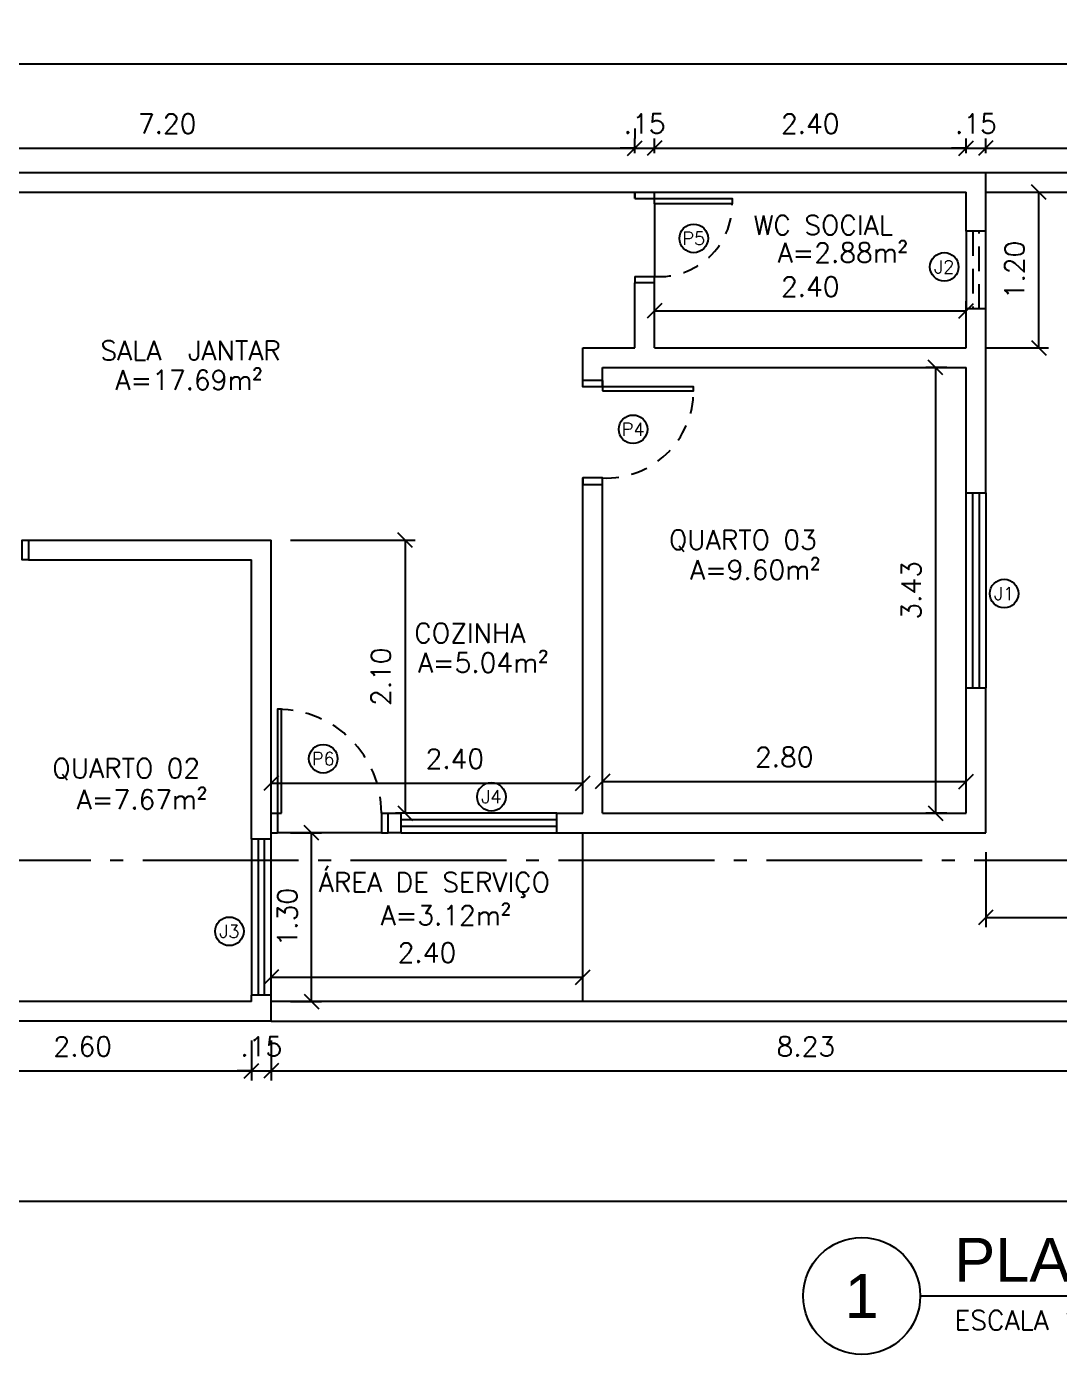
# Model space of a CAD drawing. Header units: millimetres. Extents: x -7.3 to 27.4, y 30.6 to 59.7.
# Drawn here: x 7.59 to 15.54, y 41.39 to 51.6 of the extents above; entities that cross this region are included whole.
import ezdxf
from ezdxf.enums import TextEntityAlignment as Align

# ---------------------------------------------------------------- set-up
doc = ezdxf.new("R2010")
doc.units = ezdxf.units.MM
doc.linetypes.add('ACAD_ISO04W100', pattern=[30, 24, -3, 0, -3])
doc.linetypes.add('HIDDEN', pattern=[9.525, 6.35, -3.175])
for name, color, linetype in [('ARQ-ALVENARIA', 4, 'Continuous'), ('ARQ-COTAS', 30, 'Continuous'), ('ARQ-ESQ-01', 1, 'Continuous'), ('ARQ-ESQ-02', 2, 'Continuous'), ('ARQ-SOLEIRA', 8, 'Continuous'), ('ARQ-SÍMBOLOS', 2, 'Continuous'), ('ARQ-TEXTO2', 2, 'Continuous'), ('ARQ-TEXTO3', 3, 'Continuous'), ('ARQ-TEXTO4', 4, 'Continuous'), ('txt_0', 7, 'Continuous')]:
    doc.layers.add(name, color=color, linetype=linetype)
doc.styles.add('arial', font='arial.ttf')
doc.styles.add('PADRAO_TXT', font='romans.shx')
doc.styles.add('ROMANS', font='romans.shx')
doc.styles.add('Romans_Anot', font='romans.shx')
doc.styles.get("Standard").update_dxf_attribs({"font": 'arial.ttf'})
doc.dimstyles.new('Escala 1-75', dxfattribs={"dimscale": 0.75, "dimtxt": 0.2, "dimasz": 0.15, "dimexe": 0.1, "dimexo": 0.2, "dimgap": 0.15, "dimtad": 1, "dimzin": 4, "dimdsep": 46, "dimtxsty": 'Romans_Anot', "dimblk": 'OBLIQUE', "dimcen": 0.25, "dimclrd": 256, "dimclre": 256, "dimclrt": 2, "dimadec": 0, "dimazin": 0, "dimtfac": 1, "dimtix": 1, "dimtmove": 2, "dimatfit": 3, "dimfxl": 0, "dimlwd": -1, "dimlwe": -1, "dimarcsym": 0})

# ---------------------------------------------------------------- blocks, each defined once
blk = doc.blocks.new('*U10')
at = {"layer": 'ARQ-SÍMBOLOS'}
blk.add_line((0.6, 0), (5.458, 0), dxfattribs=at)
blk.add_circle((0, 0), 0.6, dxfattribs=at)
at = {"layer": 'ARQ-TEXTO2', "style": 'ROMANS'}
blk.add_attdef('ESCALA1', text='', height=0.2, dxfattribs=at).set_placement((0.951, -0.149), align=Align.TOP_LEFT)
at = {"layer": 'ARQ-TEXTO4', "style": 'arial'}
blk.add_attdef('TITULODODESENHO', (0.951, 0.146), '', height=0.45, dxfattribs=at)
blk.add_attdef('0', text='', height=0.45, dxfattribs=at).set_placement((0, 0), align=Align.MIDDLE)
blk = doc.blocks.new('_Oblique')
at = {"color": 0, "linetype": 'ByBlock', "lineweight": -2}
blk.add_line((-0.5, -0.5), (0.5, 0.5), dxfattribs=at)
blk = doc.blocks.new('*D82')
at = {"layer": 'ARQ-COTAS', "ltscale": 0.03, "transparency": 16777216}
for p, q in [((9.47, 45.761), (9.47, 45.857)), ((9.47, 45.782), (11.87, 45.782)), ((11.87, 45.701), (11.87, 45.857))]:
    blk.add_line(p, q, dxfattribs=at)
at = {"layer": 'Defpoints', "color": 0, "ltscale": 0.03, "transparency": 16777216}
for p in [(11.87, 45.782), (9.47, 45.611), (11.87, 45.551)]:
    blk.add_point(p, dxfattribs=at)
at = {"layer": 'ARQ-COTAS', "ltscale": 0.03, "transparency": 16777216, "xscale": 0.1125, "yscale": 0.1125, "zscale": 0.1125, "rotation": 180}
blk.add_blockref('_Oblique', (9.47, 45.782), dxfattribs=at)
at = {"layer": 'ARQ-COTAS', "ltscale": 0.03, "transparency": 16777216, "xscale": 0.1125, "yscale": 0.1125, "zscale": 0.1125}
blk.add_blockref('_Oblique', (11.87, 45.782), dxfattribs=at)
at = {"layer": 'ARQ-COTAS', "color": 2, "ltscale": 0.03, "transparency": 16777216, "insert": (10.884, 45.97), "char_height": 0.15, "attachment_point": 5, "style": 'Romans_Anot'}
blk.add_mtext('2.40', dxfattribs=at)
blk = doc.blocks.new('*D83')
at = {"layer": 'ARQ-COTAS', "ltscale": 0.03, "transparency": 16777216}
for p, q in [((9.62, 47.651), (10.578, 47.651)), ((10.503, 47.651), (10.503, 45.551)), ((10.52, 45.551), (10.428, 45.551))]:
    blk.add_line(p, q, dxfattribs=at)
at = {"layer": 'Defpoints', "color": 0, "ltscale": 0.03, "transparency": 16777216}
for p in [(9.47, 47.651), (10.503, 45.551), (10.67, 45.551)]:
    blk.add_point(p, dxfattribs=at)
at = {"layer": 'ARQ-COTAS', "ltscale": 0.03, "transparency": 16777216, "xscale": 0.1125, "yscale": 0.1125, "zscale": 0.1125}
for p, rotation in [((10.503, 47.651), 90), ((10.503, 45.551), 270)]:
    blk.add_blockref('_Oblique', p, dxfattribs=dict(at, rotation=rotation))
at = {"layer": 'ARQ-COTAS', "color": 2, "ltscale": 0.03, "transparency": 16777216, "insert": (10.315, 46.601), "char_height": 0.15, "attachment_point": 5, "rotation": 90, "style": 'Romans_Anot'}
blk.add_mtext('2.10', dxfattribs=at)
blk = doc.blocks.new('*D84')
at = {"layer": 'ARQ-COTAS', "ltscale": 0.03, "transparency": 16777216}
for p, q in [((12.02, 45.701), (12.02, 45.871)), ((12.02, 45.796), (14.82, 45.796)), ((14.82, 45.701), (14.82, 45.871))]:
    blk.add_line(p, q, dxfattribs=at)
at = {"layer": 'Defpoints', "color": 0, "ltscale": 0.03, "transparency": 16777216}
for p in [(14.82, 45.796), (12.02, 45.551), (14.82, 45.551)]:
    blk.add_point(p, dxfattribs=at)
at = {"layer": 'ARQ-COTAS', "ltscale": 0.03, "transparency": 16777216, "xscale": 0.1125, "yscale": 0.1125, "zscale": 0.1125, "rotation": 180}
blk.add_blockref('_Oblique', (12.02, 45.796), dxfattribs=at)
at = {"layer": 'ARQ-COTAS', "ltscale": 0.03, "transparency": 16777216, "xscale": 0.1125, "yscale": 0.1125, "zscale": 0.1125}
blk.add_blockref('_Oblique', (14.82, 45.796), dxfattribs=at)
at = {"layer": 'ARQ-COTAS', "color": 2, "ltscale": 0.03, "transparency": 16777216, "insert": (13.42, 45.983), "char_height": 0.15, "attachment_point": 5, "style": 'Romans_Anot'}
blk.add_mtext('2.80', dxfattribs=at)
blk = doc.blocks.new('*D85')
at = {"layer": 'ARQ-COTAS', "ltscale": 0.03, "transparency": 16777216}
for p, q in [((9.62, 45.401), (9.857, 45.401)), ((9.782, 44.101), (9.782, 45.401)), ((9.62, 44.101), (9.857, 44.101))]:
    blk.add_line(p, q, dxfattribs=at)
at = {"layer": 'Defpoints', "color": 0, "ltscale": 0.03, "transparency": 16777216}
for p in [(9.47, 45.401), (9.782, 45.401), (9.47, 44.101)]:
    blk.add_point(p, dxfattribs=at)
at = {"layer": 'ARQ-COTAS', "ltscale": 0.03, "transparency": 16777216, "xscale": 0.1125, "yscale": 0.1125, "zscale": 0.1125}
for p, rotation in [((9.782, 45.401), 90), ((9.782, 44.101), 270)]:
    blk.add_blockref('_Oblique', p, dxfattribs=dict(at, rotation=rotation))
at = {"layer": 'ARQ-COTAS', "color": 2, "ltscale": 0.03, "transparency": 16777216, "insert": (9.595, 44.751), "char_height": 0.15, "attachment_point": 5, "rotation": 90, "style": 'Romans_Anot'}
blk.add_mtext('1.30', dxfattribs=at)
blk = doc.blocks.new('*D86')
at = {"layer": 'ARQ-COTAS', "ltscale": 0.03, "transparency": 16777216}
for p, q in [((6.72, 43.801), (6.72, 43.493)), ((9.32, 43.801), (9.32, 43.493)), ((6.72, 43.568), (9.32, 43.568))]:
    blk.add_line(p, q, dxfattribs=at)
at = {"layer": 'Defpoints', "color": 0, "ltscale": 0.03, "transparency": 16777216}
for p in [(6.72, 43.951), (9.32, 43.951), (9.32, 43.568)]:
    blk.add_point(p, dxfattribs=at)
at = {"layer": 'ARQ-COTAS', "ltscale": 0.03, "transparency": 16777216, "xscale": 0.1125, "yscale": 0.1125, "zscale": 0.1125, "rotation": 180}
blk.add_blockref('_Oblique', (6.72, 43.568), dxfattribs=at)
at = {"layer": 'ARQ-COTAS', "ltscale": 0.03, "transparency": 16777216, "xscale": 0.1125, "yscale": 0.1125, "zscale": 0.1125}
blk.add_blockref('_Oblique', (9.32, 43.568), dxfattribs=at)
at = {"layer": 'ARQ-COTAS', "color": 2, "ltscale": 0.03, "transparency": 16777216, "insert": (8.02, 43.756), "char_height": 0.15, "attachment_point": 5, "style": 'Romans_Anot'}
blk.add_mtext('2.60', dxfattribs=at)
blk = doc.blocks.new('*D99')
at = {"layer": 'ARQ-COTAS', "ltscale": 0.03, "transparency": 16777216}
for p, q in [((15.12, 50.331), (15.454, 50.331)), ((15.379, 49.131), (15.379, 50.331)), ((14.97, 49.131), (15.454, 49.131))]:
    blk.add_line(p, q, dxfattribs=at)
at = {"layer": 'Defpoints', "color": 0, "ltscale": 0.03, "transparency": 16777216}
for p in [(14.97, 50.331), (15.379, 50.331), (14.82, 49.131)]:
    blk.add_point(p, dxfattribs=at)
at = {"layer": 'ARQ-COTAS', "ltscale": 0.03, "transparency": 16777216, "xscale": 0.1125, "yscale": 0.1125, "zscale": 0.1125}
for p, rotation in [((15.379, 50.331), 90), ((15.379, 49.131), 270)]:
    blk.add_blockref('_Oblique', p, dxfattribs=dict(at, rotation=rotation))
at = {"layer": 'ARQ-COTAS', "color": 2, "ltscale": 0.03, "transparency": 16777216, "insert": (15.192, 49.731), "char_height": 0.15, "attachment_point": 5, "rotation": 90, "style": 'Romans_Anot'}
blk.add_mtext('1.20', dxfattribs=at)
blk = doc.blocks.new('*D100')
at = {"layer": 'ARQ-COTAS', "ltscale": 0.03, "transparency": 16777216}
for p, q in [((14.67, 48.981), (14.509, 48.981)), ((14.584, 48.981), (14.584, 45.551)), ((14.67, 45.551), (14.509, 45.551))]:
    blk.add_line(p, q, dxfattribs=at)
at = {"layer": 'Defpoints', "color": 0, "ltscale": 0.03, "transparency": 16777216}
for p in [(14.82, 48.981), (14.584, 45.551), (14.82, 45.551)]:
    blk.add_point(p, dxfattribs=at)
at = {"layer": 'ARQ-COTAS', "ltscale": 0.03, "transparency": 16777216, "xscale": 0.1125, "yscale": 0.1125, "zscale": 0.1125}
for p, rotation in [((14.584, 48.981), 90), ((14.584, 45.551), 270)]:
    blk.add_blockref('_Oblique', p, dxfattribs=dict(at, rotation=rotation))
at = {"layer": 'ARQ-COTAS', "color": 2, "ltscale": 0.03, "transparency": 16777216, "insert": (14.396, 47.266), "char_height": 0.15, "attachment_point": 5, "rotation": 90, "style": 'Romans_Anot'}
blk.add_mtext('3.43', dxfattribs=at)
blk = doc.blocks.new('*D101')
at = {"layer": 'ARQ-COTAS', "ltscale": 0.03, "transparency": 16777216}
for p, q in [((14.97, 45.251), (14.97, 44.674)), ((17.701, 45.251), (17.701, 44.674)), ((14.97, 44.749), (17.701, 44.749))]:
    blk.add_line(p, q, dxfattribs=at)
at = {"layer": 'Defpoints', "color": 0, "ltscale": 0.03, "transparency": 16777216}
for p in [(14.97, 45.401), (17.701, 45.401), (17.701, 44.749)]:
    blk.add_point(p, dxfattribs=at)
at = {"layer": 'ARQ-COTAS', "ltscale": 0.03, "transparency": 16777216, "xscale": 0.1125, "yscale": 0.1125, "zscale": 0.1125, "rotation": 180}
blk.add_blockref('_Oblique', (14.97, 44.749), dxfattribs=at)
at = {"layer": 'ARQ-COTAS', "ltscale": 0.03, "transparency": 16777216, "xscale": 0.1125, "yscale": 0.1125, "zscale": 0.1125}
blk.add_blockref('_Oblique', (17.701, 44.749), dxfattribs=at)
at = {"layer": 'ARQ-COTAS', "color": 2, "ltscale": 0.03, "transparency": 16777216, "insert": (16.336, 44.937), "char_height": 0.15, "attachment_point": 5, "style": 'Romans_Anot'}
blk.add_mtext('2.73', dxfattribs=at)
blk = doc.blocks.new('*D102')
at = {"layer": 'ARQ-COTAS', "ltscale": 0.03, "transparency": 16777216}
for p, q in [((-3.469, 50.631), (-3.469, 51.393)), ((-3.469, 51.318), (17.851, 51.318)), ((17.851, 50.838), (17.851, 51.393))]:
    blk.add_line(p, q, dxfattribs=at)
at = {"layer": 'Defpoints', "color": 0, "ltscale": 0.03, "transparency": 16777216}
for p in [(17.851, 51.318), (17.851, 50.688), (-3.469, 50.481)]:
    blk.add_point(p, dxfattribs=at)
at = {"layer": 'ARQ-COTAS', "ltscale": 0.03, "transparency": 16777216, "xscale": 0.1125, "yscale": 0.1125, "zscale": 0.1125, "rotation": 180}
blk.add_blockref('_Oblique', (-3.469, 51.318), dxfattribs=at)
at = {"layer": 'ARQ-COTAS', "ltscale": 0.03, "transparency": 16777216, "xscale": 0.1125, "yscale": 0.1125, "zscale": 0.1125}
blk.add_blockref('_Oblique', (17.851, 51.318), dxfattribs=at)
at = {"layer": 'ARQ-COTAS', "color": 2, "ltscale": 0.03, "transparency": 16777216, "insert": (7.191, 51.506), "char_height": 0.15, "attachment_point": 5, "style": 'Romans_Anot'}
blk.add_mtext('21.32', dxfattribs=at)
blk = doc.blocks.new('*D103')
at = {"layer": 'ARQ-COTAS', "ltscale": 0.03, "transparency": 16777216}
for p, q in [((-5.999, 43.801), (-5.999, 42.491)), ((17.851, 43.801), (17.851, 42.491)), ((-5.999, 42.566), (17.851, 42.566))]:
    blk.add_line(p, q, dxfattribs=at)
at = {"layer": 'Defpoints', "color": 0, "ltscale": 0.03, "transparency": 16777216}
for p in [(-5.999, 43.951), (17.851, 43.951), (17.851, 42.566)]:
    blk.add_point(p, dxfattribs=at)
at = {"layer": 'ARQ-COTAS', "ltscale": 0.03, "transparency": 16777216, "xscale": 0.1125, "yscale": 0.1125, "zscale": 0.1125, "rotation": 180}
blk.add_blockref('_Oblique', (-5.999, 42.566), dxfattribs=at)
at = {"layer": 'ARQ-COTAS', "ltscale": 0.03, "transparency": 16777216, "xscale": 0.1125, "yscale": 0.1125, "zscale": 0.1125}
blk.add_blockref('_Oblique', (17.851, 42.566), dxfattribs=at)
at = {"layer": 'ARQ-COTAS', "color": 2, "ltscale": 0.03, "transparency": 16777216, "insert": (6.481, 42.753), "char_height": 0.15, "attachment_point": 5, "style": 'Romans_Anot'}
blk.add_mtext('23.85', dxfattribs=at)
blk = doc.blocks.new('ADC_PE_AB1')
blk.add_lwpolyline([(0, -0.03), (1, -0.03), (1, 0), (0, 0)], close=True)
at = {"flags": 8}
blk.add_attdef('$PORTA', text='', height=0.09, dxfattribs=at).set_placement((0.5, -0.157), align=Align.MIDDLE)
blk = doc.blocks.new('*D109')
at = {"layer": 'ARQ-COTAS', "ltscale": 0.03, "transparency": 16777216}
for p, q in [((9.47, 43.801), (9.47, 43.493)), ((17.701, 43.801), (17.701, 43.493)), ((9.47, 43.568), (17.701, 43.568))]:
    blk.add_line(p, q, dxfattribs=at)
at = {"layer": 'Defpoints', "color": 0, "ltscale": 0.03, "transparency": 16777216}
for p in [(9.47, 43.951), (17.701, 43.951), (17.701, 43.568)]:
    blk.add_point(p, dxfattribs=at)
at = {"layer": 'ARQ-COTAS', "ltscale": 0.03, "transparency": 16777216, "xscale": 0.1125, "yscale": 0.1125, "zscale": 0.1125, "rotation": 180}
blk.add_blockref('_Oblique', (9.47, 43.568), dxfattribs=at)
at = {"layer": 'ARQ-COTAS', "ltscale": 0.03, "transparency": 16777216, "xscale": 0.1125, "yscale": 0.1125, "zscale": 0.1125}
blk.add_blockref('_Oblique', (17.701, 43.568), dxfattribs=at)
at = {"layer": 'ARQ-COTAS', "color": 2, "ltscale": 0.03, "transparency": 16777216, "insert": (13.586, 43.756), "char_height": 0.15, "attachment_point": 5, "style": 'Romans_Anot'}
blk.add_mtext('8.23', dxfattribs=at)
blk = doc.blocks.new('*D117')
at = {"layer": 'ARQ-COTAS', "ltscale": 0.03, "transparency": 16777216}
for p, q in [((12.42, 49.281), (12.42, 49.491)), ((14.82, 49.281), (14.82, 49.491)), ((12.42, 49.416), (14.82, 49.416))]:
    blk.add_line(p, q, dxfattribs=at)
at = {"layer": 'Defpoints', "color": 0, "ltscale": 0.03, "transparency": 16777216}
for p in [(14.82, 49.416), (12.42, 49.131), (14.82, 49.131)]:
    blk.add_point(p, dxfattribs=at)
at = {"layer": 'ARQ-COTAS', "ltscale": 0.03, "transparency": 16777216, "xscale": 0.1125, "yscale": 0.1125, "zscale": 0.1125, "rotation": 180}
blk.add_blockref('_Oblique', (12.42, 49.416), dxfattribs=at)
at = {"layer": 'ARQ-COTAS', "ltscale": 0.03, "transparency": 16777216, "xscale": 0.1125, "yscale": 0.1125, "zscale": 0.1125}
blk.add_blockref('_Oblique', (14.82, 49.416), dxfattribs=at)
at = {"layer": 'ARQ-COTAS', "color": 2, "ltscale": 0.03, "transparency": 16777216, "insert": (13.62, 49.603), "char_height": 0.15, "attachment_point": 5, "style": 'Romans_Anot'}
blk.add_mtext('2.40', dxfattribs=at)
blk = doc.blocks.new('ADC_PD_AB1')
blk.add_lwpolyline([(0, 0), (1, 0), (1, 0.03), (0, 0.03)], close=True)
at = {"flags": 8}
blk.add_attdef('$PORTA', text='', height=0.09, dxfattribs=at).set_placement((0.5, 0.146), align=Align.MIDDLE)
blk = doc.blocks.new('*D118')
at = {"layer": 'ARQ-COTAS', "ltscale": 0.03, "transparency": 16777216}
for p, q in [((9.47, 44.251), (9.47, 44.365)), ((11.87, 44.251), (11.87, 44.365)), ((9.47, 44.29), (11.87, 44.29))]:
    blk.add_line(p, q, dxfattribs=at)
at = {"layer": 'Defpoints', "color": 0, "ltscale": 0.03, "transparency": 16777216}
for p in [(11.87, 44.29), (9.47, 44.101), (11.87, 44.101)]:
    blk.add_point(p, dxfattribs=at)
at = {"layer": 'ARQ-COTAS', "ltscale": 0.03, "transparency": 16777216, "xscale": 0.1125, "yscale": 0.1125, "zscale": 0.1125, "rotation": 180}
blk.add_blockref('_Oblique', (9.47, 44.29), dxfattribs=at)
at = {"layer": 'ARQ-COTAS', "ltscale": 0.03, "transparency": 16777216, "xscale": 0.1125, "yscale": 0.1125, "zscale": 0.1125}
blk.add_blockref('_Oblique', (11.87, 44.29), dxfattribs=at)
at = {"layer": 'ARQ-COTAS', "color": 2, "ltscale": 0.03, "transparency": 16777216, "insert": (10.67, 44.478), "char_height": 0.15, "attachment_point": 5, "style": 'Romans_Anot'}
blk.add_mtext('2.40', dxfattribs=at)
blk = doc.blocks.new('sc_codj')
at = {"layer": 'txt_0', "style": 'PADRAO_TXT'}
blk.add_attdef('CODIGO_JANELA', text='', height=1, dxfattribs=at).set_placement((0, 0), align=Align.MIDDLE)
blk = doc.blocks.new('sc_codp')
at = {"layer": 'txt_0', "style": 'PADRAO_TXT'}
blk.add_attdef('CODIGO_PORTA', text='', height=1, dxfattribs=at).set_placement((0, 0), align=Align.MIDDLE)
blk = doc.blocks.new('*D123')
at = {"layer": 'ARQ-COTAS', "ltscale": 0.03, "transparency": 16777216}
for p, q in [((9.32, 43.718), (9.32, 43.643)), ((9.47, 43.718), (9.47, 43.643)), ((9.32, 43.568), (9.208, 43.568)), ((9.32, 43.568), (9.47, 43.568)), ((9.47, 43.568), (9.583, 43.568))]:
    blk.add_line(p, q, dxfattribs=at)
at = {"layer": 'Defpoints', "color": 0, "ltscale": 0.03, "transparency": 16777216}
for p in [(9.32, 43.568), (9.47, 43.568), (9.47, 43.568)]:
    blk.add_point(p, dxfattribs=at)
at = {"layer": 'ARQ-COTAS', "ltscale": 0.03, "transparency": 16777216, "xscale": 0.1125, "yscale": 0.1125, "zscale": 0.1125}
blk.add_blockref('_Oblique', (9.32, 43.568), dxfattribs=at)
at = {"layer": 'ARQ-COTAS', "ltscale": 0.03, "transparency": 16777216, "xscale": 0.1125, "yscale": 0.1125, "zscale": 0.1125, "rotation": 180}
blk.add_blockref('_Oblique', (9.47, 43.568), dxfattribs=at)
at = {"layer": 'ARQ-COTAS', "color": 2, "ltscale": 0.03, "transparency": 16777216, "insert": (9.395, 43.756), "char_height": 0.15, "attachment_point": 5, "style": 'Romans_Anot'}
blk.add_mtext('.15', dxfattribs=at)
blk = doc.blocks.new('*D133')
at = {"layer": 'ARQ-COTAS', "ltscale": 0.03, "transparency": 16777216}
for p, q in [((5.07, 50.631), (5.07, 50.744)), ((12.27, 50.631), (12.27, 50.744)), ((5.07, 50.669), (12.27, 50.669))]:
    blk.add_line(p, q, dxfattribs=at)
at = {"layer": 'Defpoints', "color": 0, "ltscale": 0.03, "transparency": 16777216}
for p in [(12.27, 50.669), (5.07, 50.481), (12.27, 50.481)]:
    blk.add_point(p, dxfattribs=at)
at = {"layer": 'ARQ-COTAS', "ltscale": 0.03, "transparency": 16777216, "xscale": 0.1125, "yscale": 0.1125, "zscale": 0.1125, "rotation": 180}
blk.add_blockref('_Oblique', (5.07, 50.669), dxfattribs=at)
at = {"layer": 'ARQ-COTAS', "ltscale": 0.03, "transparency": 16777216, "xscale": 0.1125, "yscale": 0.1125, "zscale": 0.1125}
blk.add_blockref('_Oblique', (12.27, 50.669), dxfattribs=at)
at = {"layer": 'ARQ-COTAS', "color": 2, "ltscale": 0.03, "transparency": 16777216, "insert": (8.67, 50.857), "char_height": 0.15, "attachment_point": 5, "style": 'Romans_Anot'}
blk.add_mtext('7.20', dxfattribs=at)
blk = doc.blocks.new('*D134')
at = {"layer": 'ARQ-COTAS', "ltscale": 0.03, "transparency": 16777216}
for p, q in [((12.27, 50.819), (12.27, 50.744)), ((12.42, 50.631), (12.42, 50.744)), ((12.27, 50.669), (12.158, 50.669)), ((12.27, 50.669), (12.42, 50.669)), ((12.42, 50.669), (12.533, 50.669))]:
    blk.add_line(p, q, dxfattribs=at)
at = {"layer": 'Defpoints', "color": 0, "ltscale": 0.03, "transparency": 16777216}
for p in [(12.27, 50.669), (12.42, 50.669), (12.42, 50.481)]:
    blk.add_point(p, dxfattribs=at)
at = {"layer": 'ARQ-COTAS', "ltscale": 0.03, "transparency": 16777216, "xscale": 0.1125, "yscale": 0.1125, "zscale": 0.1125}
blk.add_blockref('_Oblique', (12.27, 50.669), dxfattribs=at)
at = {"layer": 'ARQ-COTAS', "ltscale": 0.03, "transparency": 16777216, "xscale": 0.1125, "yscale": 0.1125, "zscale": 0.1125, "rotation": 180}
blk.add_blockref('_Oblique', (12.42, 50.669), dxfattribs=at)
at = {"layer": 'ARQ-COTAS', "color": 2, "ltscale": 0.03, "transparency": 16777216, "insert": (12.345, 50.857), "char_height": 0.15, "attachment_point": 5, "style": 'Romans_Anot'}
blk.add_mtext('.15', dxfattribs=at)
blk = doc.blocks.new('*D135')
at = {"layer": 'ARQ-COTAS', "ltscale": 0.03, "transparency": 16777216}
for p, q in [((12.42, 50.631), (12.42, 50.744)), ((14.82, 50.631), (14.82, 50.744)), ((12.42, 50.669), (14.82, 50.669))]:
    blk.add_line(p, q, dxfattribs=at)
at = {"layer": 'Defpoints', "color": 0, "ltscale": 0.03, "transparency": 16777216}
for p in [(14.82, 50.669), (12.42, 50.481), (14.82, 50.481)]:
    blk.add_point(p, dxfattribs=at)
at = {"layer": 'ARQ-COTAS', "ltscale": 0.03, "transparency": 16777216, "xscale": 0.1125, "yscale": 0.1125, "zscale": 0.1125, "rotation": 180}
blk.add_blockref('_Oblique', (12.42, 50.669), dxfattribs=at)
at = {"layer": 'ARQ-COTAS', "ltscale": 0.03, "transparency": 16777216, "xscale": 0.1125, "yscale": 0.1125, "zscale": 0.1125}
blk.add_blockref('_Oblique', (14.82, 50.669), dxfattribs=at)
at = {"layer": 'ARQ-COTAS', "color": 2, "ltscale": 0.03, "transparency": 16777216, "insert": (13.62, 50.857), "char_height": 0.15, "attachment_point": 5, "style": 'Romans_Anot'}
blk.add_mtext('2.40', dxfattribs=at)
blk = doc.blocks.new('*D136')
at = {"layer": 'ARQ-COTAS', "ltscale": 0.03, "transparency": 16777216}
for p, q in [((14.82, 50.631), (14.82, 50.744)), ((14.97, 50.631), (14.97, 50.744)), ((14.82, 50.669), (14.708, 50.669)), ((14.82, 50.669), (14.97, 50.669)), ((14.97, 50.669), (15.083, 50.669))]:
    blk.add_line(p, q, dxfattribs=at)
at = {"layer": 'Defpoints', "color": 0, "ltscale": 0.03, "transparency": 16777216}
for p in [(14.97, 50.669), (14.82, 50.481), (14.97, 50.481)]:
    blk.add_point(p, dxfattribs=at)
at = {"layer": 'ARQ-COTAS', "ltscale": 0.03, "transparency": 16777216, "xscale": 0.1125, "yscale": 0.1125, "zscale": 0.1125}
blk.add_blockref('_Oblique', (14.82, 50.669), dxfattribs=at)
at = {"layer": 'ARQ-COTAS', "ltscale": 0.03, "transparency": 16777216, "xscale": 0.1125, "yscale": 0.1125, "zscale": 0.1125, "rotation": 180}
blk.add_blockref('_Oblique', (14.97, 50.669), dxfattribs=at)
at = {"layer": 'ARQ-COTAS', "color": 2, "ltscale": 0.03, "transparency": 16777216, "insert": (14.895, 50.857), "char_height": 0.15, "attachment_point": 5, "style": 'Romans_Anot'}
blk.add_mtext('.15', dxfattribs=at)
blk = doc.blocks.new('*D137')
at = {"layer": 'ARQ-COTAS', "ltscale": 0.03, "transparency": 16777216}
for p, q in [((14.97, 50.631), (14.97, 50.744)), ((17.701, 50.481), (17.701, 50.744)), ((14.97, 50.669), (17.701, 50.669))]:
    blk.add_line(p, q, dxfattribs=at)
at = {"layer": 'Defpoints', "color": 0, "ltscale": 0.03, "transparency": 16777216}
for p in [(17.701, 50.669), (14.97, 50.481), (17.701, 50.331)]:
    blk.add_point(p, dxfattribs=at)
at = {"layer": 'ARQ-COTAS', "ltscale": 0.03, "transparency": 16777216, "xscale": 0.1125, "yscale": 0.1125, "zscale": 0.1125, "rotation": 180}
blk.add_blockref('_Oblique', (14.97, 50.669), dxfattribs=at)
at = {"layer": 'ARQ-COTAS', "ltscale": 0.03, "transparency": 16777216, "xscale": 0.1125, "yscale": 0.1125, "zscale": 0.1125}
blk.add_blockref('_Oblique', (17.701, 50.669), dxfattribs=at)
at = {"layer": 'ARQ-COTAS', "color": 2, "ltscale": 0.03, "transparency": 16777216, "insert": (16.336, 50.857), "char_height": 0.15, "attachment_point": 5, "style": 'Romans_Anot'}
blk.add_mtext('2.73', dxfattribs=at)

msp = doc.modelspace()

# ---------------------------------------------------------------- linework, layer by layer
at = {"ltscale": 0.03}
for p, q in [((14.97, 50.481), (17.851, 50.481)), ((14.97, 50.331), (17.701, 50.331)), ((17.701, 44.101), (9.47, 44.101)), ((9.47, 43.951), (17.851, 43.951))]:
    msp.add_line(p, q, dxfattribs=at)
at = {"layer": 'ARQ-ALVENARIA', "ltscale": 0.03}
for p, q in [((-0.78, 50.481), (14.97, 50.481)), ((14.97, 50.031), (14.97, 50.481)), ((5.07, 50.331), (14.82, 50.331)), ((12.27, 50.281), (12.27, 50.331)), ((12.42, 50.281), (12.42, 50.331)), ((14.82, 50.031), (14.82, 50.331)), ((14.97, 50.031), (14.82, 50.031)), ((12.27, 49.131), (12.27, 49.631)), ((12.42, 49.631), (12.27, 49.631)), ((12.42, 49.131), (12.42, 49.631)), ((14.82, 49.131), (14.82, 49.431)), ((14.97, 49.431), (14.82, 49.431)), ((14.97, 48.016), (14.97, 49.431)), ((11.87, 49.131), (12.27, 49.131)), ((11.87, 48.881), (11.87, 49.131)), ((12.42, 49.131), (14.82, 49.131)), ((12.02, 48.981), (14.82, 48.981)), ((12.02, 48.87), (12.02, 48.981)), ((14.82, 48.016), (14.82, 48.981)), ((12.02, 48.881), (11.87, 48.881)), ((12.02, 48.831), (12.02, 48.881)), ((11.87, 45.551), (11.87, 48.131)), ((12.02, 45.551), (12.02, 48.131)), ((14.82, 48.016), (14.97, 48.016)), ((7.603, 47.651), (9.47, 47.651)), ((9.47, 45.351), (9.47, 47.651)), ((7.603, 47.501), (9.32, 47.501)), ((9.32, 45.351), (9.32, 47.501)), ((14.82, 46.516), (14.97, 46.516)), ((14.82, 45.551), (14.82, 46.516)), ((14.97, 45.401), (14.97, 46.516)), ((10.37, 45.551), (10.47, 45.551)), ((10.37, 45.401), (10.37, 45.551)), ((10.47, 45.401), (10.47, 45.551)), ((11.67, 45.401), (11.67, 45.551)), ((11.67, 45.551), (11.87, 45.551)), ((12.02, 45.551), (14.82, 45.551)), ((10.47, 45.401), (10.37, 45.401)), ((11.67, 45.401), (14.97, 45.401)), ((9.47, 45.351), (9.32, 45.351)), ((9.32, 44.101), (9.32, 44.151)), ((9.47, 44.151), (9.32, 44.151)), ((9.47, 43.951), (9.47, 44.151)), ((9.32, 44.101), (6.72, 44.101)), ((9.47, 43.951), (-0.78, 43.951))]:
    msp.add_line(p, q, dxfattribs=at)
at = {"layer": 'ARQ-ESQ-01', "ltscale": 0.03}
for p, q in [((14.82, 50.031), (14.82, 49.431)), ((14.97, 49.431), (14.97, 50.031)), ((14.82, 46.516), (14.82, 48.016)), ((14.97, 48.016), (14.97, 46.516)), ((11.67, 45.551), (10.47, 45.551)), ((10.47, 45.401), (11.67, 45.401)), ((9.32, 45.351), (9.32, 44.151)), ((9.47, 44.151), (9.47, 45.351))]:
    msp.add_line(p, q, dxfattribs=at)
at = {"layer": 'ARQ-ESQ-01', "linetype": 'HIDDEN', "ltscale": 0.02}
for centre, radius, start, end in [((12.459, 50.241), 0.561, 266.0501, 0), ((12.05, 48.801), 0.671, 267.4917, 0), ((9.52, 45.551), 0.8, 0.0003, 90.0003)]:
    msp.add_arc(centre, radius, start, end, dxfattribs=at)
at = {"layer": 'ARQ-ESQ-02', "ltscale": 0.03}
for p, q in [((12.27, 50.331), (12.27, 50.281)), ((12.27, 50.281), (12.42, 50.281)), ((12.42, 50.281), (12.42, 50.331)), ((12.27, 49.681), (12.42, 49.681)), ((12.27, 49.681), (12.27, 49.631)), ((12.42, 49.631), (12.42, 49.681)), ((11.87, 48.081), (12.02, 48.081)), ((14.87, 46.516), (14.87, 48.016)), ((14.92, 48.016), (14.92, 46.516)), ((7.603, 47.651), (7.603, 47.501)), ((9.47, 45.551), (9.52, 45.551)), ((9.52, 45.551), (9.52, 45.401)), ((10.32, 45.551), (10.32, 45.401)), ((10.32, 45.551), (10.37, 45.551)), ((11.67, 45.501), (10.47, 45.501)), ((9.47, 45.401), (9.52, 45.401)), ((10.32, 45.401), (10.37, 45.401)), ((10.47, 45.451), (11.67, 45.451)), ((9.37, 45.351), (9.37, 44.151)), ((9.42, 44.151), (9.42, 45.351))]:
    msp.add_line(p, q, dxfattribs=at)
at = {"layer": 'ARQ-ESQ-02', "linetype": 'HIDDEN', "ltscale": 0.03}
for p, q in [((14.87, 50.031), (14.87, 49.431)), ((14.92, 49.431), (14.92, 50.031))]:
    msp.add_line(p, q, dxfattribs=at)
at = {"layer": 'ARQ-ESQ-02', "ltscale": 0.03}
for points in [[(12.42, 50.281), (13.02, 50.281), (13.02, 50.241), (12.42, 50.241), (12.42, 50.281)], [(12.02, 48.881), (12.02, 48.831), (11.87, 48.831), (11.87, 48.881)], [(12.02, 48.081), (12.02, 48.131), (11.87, 48.131), (11.87, 48.081)], [(7.603, 47.501), (7.553, 47.501), (7.553, 47.651), (7.603, 47.651)]]:
    msp.add_lwpolyline(points, dxfattribs=at)
at = {"layer": 'ARQ-SOLEIRA', "ltscale": 0.03}
for p, q in [((12.42, 50.241), (12.42, 49.681)), ((10.32, 45.401), (9.52, 45.401)), ((11.87, 44.101), (11.87, 45.401))]:
    msp.add_line(p, q, dxfattribs=at)
at = {"layer": 'ARQ-SÍMBOLOS', "linetype": 'ACAD_ISO04W100', "ltscale": 0.05}
msp.add_line((-4.318, 45.189), (18.397, 45.189), dxfattribs=at)
at = {"layer": 'txt_0', "ltscale": 0.03}
for centre in [(12.723, 49.974), (14.651, 49.755), (12.256, 48.505), (15.112, 47.241), (9.871, 45.97), (11.166, 45.677), (9.149, 44.642)]:
    msp.add_circle(centre, 0.11, dxfattribs=at)

# ---------------------------------------------------------------- block references
at = {"layer": 'ARQ-ESQ-02', "ltscale": 0.03}
for name, p, xscale, zscale, rotation in [('ADC_PD_AB1', (12.02, 48.801), 0.699999999999957, 0.699999999999957, 0.0003186481791996996), ('ADC_PE_AB1', (9.52, 45.551), 0.7999999999999997, 0.7999999999999997, 90.00031864818102)]:
    msp.add_blockref(name, p, dxfattribs=dict(at, xscale=xscale, zscale=zscale, rotation=rotation))
at = {"layer": 'ARQ-SÍMBOLOS', "xscale": 0.75, "yscale": 0.75, "zscale": 0.75}
msp.add_blockref('*U10', (14.016, 41.836), dxfattribs=at).add_auto_attribs({'ESCALA1': 'ESCALA 1:50', '0': '1', 'TITULODODESENHO': 'PLANTA BAIXA'})
at = {"layer": 'txt_0', "ltscale": 0.03, "xscale": 0.1, "yscale": 0.1, "zscale": 0.1}
for name, p, values in [('sc_codp', (12.723, 49.974), {'CODIGO_PORTA': 'P5'}), ('sc_codj', (14.651, 49.755), {'CODIGO_JANELA': 'J2'}), ('sc_codp', (12.256, 48.505), {'CODIGO_PORTA': 'P4'}), ('sc_codj', (15.112, 47.241), {'CODIGO_JANELA': 'J1'}), ('sc_codp', (9.871, 45.97), {'CODIGO_PORTA': 'P6'}), ('sc_codj', (11.166, 45.677), {'CODIGO_JANELA': 'J4'}), ('sc_codj', (9.149, 44.642), {'CODIGO_JANELA': 'J3'})]:
    msp.add_blockref(name, p, dxfattribs=at).add_auto_attribs(values)

# ---------------------------------------------------------------- texts
at = {"layer": 'ARQ-TEXTO3', "style": 'ROMANS'}
for s, p in [('WC SOCIAL', (13.182, 50.001)), ('A=2.88m²', (13.368, 49.789)), ('SALA  JANTAR', (8.156, 49.036)), ('A=17.69m²', (8.272, 48.809)), ('QUARTO 03', (12.532, 47.58)), ('A=9.60m²', (12.694, 47.349)), ('COZINHA', (10.572, 46.862)), ('A=5.04m²', (10.6, 46.635)), ('QUARTO 02', (7.786, 45.822)), ('A=7.67m²', (7.974, 45.582)), ('ÁREA DE SERVIÇO', (9.836, 44.945)), ('A=3.12m²', (10.313, 44.69))]:
    msp.add_text(s, height=0.15, dxfattribs=at).set_placement(p)

# ---------------------------------------------------------------- dimensions: what is measured, and where the dimension line sits
at = {"layer": 'ARQ-COTAS', "ltscale": 0.03}
for base, p1, p2, picture, middle in [((17.851, 51.318), (-3.469, 50.481), (17.851, 50.688), '*D102', (7.191, 51.506)), ((12.27, 50.669), (5.07, 50.481), (12.27, 50.481), '*D133', (8.67, 50.857)), ((12.42, 50.669), (12.27, 50.669), (12.42, 50.481), '*D134', (12.345, 50.857)), ((14.82, 50.669), (12.42, 50.481), (14.82, 50.481), '*D135', (13.62, 50.857)), ((14.97, 50.669), (14.82, 50.481), (14.97, 50.481), '*D136', (14.895, 50.857)), ((17.701, 50.669), (14.97, 50.481), (17.701, 50.331), '*D137', (16.336, 50.857)), ((14.82, 49.416), (12.42, 49.131), (14.82, 49.131), '*D117', (13.62, 49.603)), ((14.82, 45.796), (12.02, 45.551), (14.82, 45.551), '*D84', (13.42, 45.983)), ((17.701, 44.749), (14.97, 45.401), (17.701, 45.401), '*D101', (16.336, 44.937)), ((11.87, 44.29), (9.47, 44.101), (11.87, 44.101), '*D118', (10.67, 44.478)), ((9.32, 43.568), (6.72, 43.951), (9.32, 43.951), '*D86', (8.02, 43.756)), ((17.701, 43.568), (9.47, 43.951), (17.701, 43.951), '*D109', (13.586, 43.756)), ((9.47, 43.568), (9.32, 43.568), (9.47, 43.568), '*D123', (9.395, 43.756))]:
    dim = msp.add_linear_dim(base=base, p1=p1, p2=p2, dimstyle='Escala 1-75', dxfattribs=at)
    dim.commit()
    dim.dimension.update_dxf_attribs({"geometry": picture, "text_midpoint": middle})
for base, p1, p2, picture, middle in [((15.379, 50.331), (14.82, 49.131), (14.97, 50.331), '*D99', (15.192, 49.731)), ((14.584, 45.551), (14.82, 48.981), (14.82, 45.551), '*D100', (14.396, 47.266)), ((10.503, 45.551), (9.47, 47.651), (10.67, 45.551), '*D83', (10.315, 46.601)), ((9.782, 45.401), (9.47, 44.101), (9.47, 45.401), '*D85', (9.595, 44.751))]:
    dim = msp.add_linear_dim(base=base, p1=p1, p2=p2, angle=90, dimstyle='Escala 1-75', dxfattribs=at)
    dim.commit()
    dim.dimension.update_dxf_attribs({"geometry": picture, "text_midpoint": middle})
for base, p1, p2, picture, middle in [((11.87, 45.782), (9.47, 45.611), (11.87, 45.551), '*D82', (10.884, 45.97)), ((17.851, 42.566), (-5.999, 43.951), (17.851, 43.951), '*D103', (6.481, 42.753))]:
    dim = msp.add_linear_dim(base=base, p1=p1, p2=p2, dimstyle='Escala 1-75', dxfattribs=at)
    dim.commit()
    dim.dimension.update_dxf_attribs({"geometry": picture, "text_midpoint": middle, "dimtype": 160})

doc.saveas('drawing.dxf')
